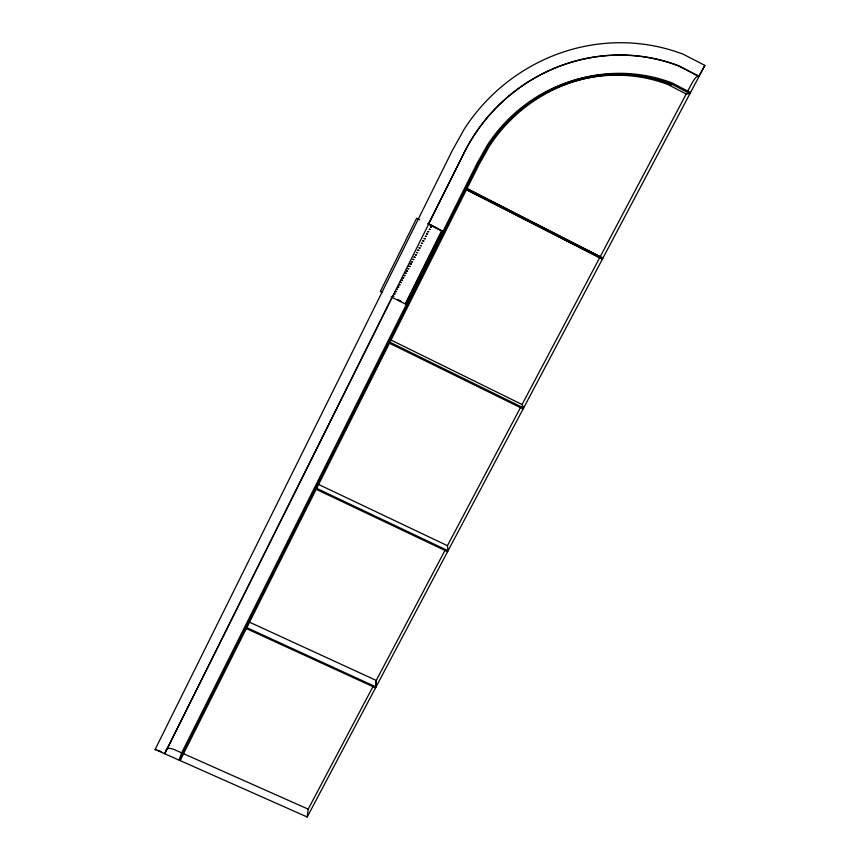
<?xml version="1.0" encoding="UTF-8"?>
<svg xmlns="http://www.w3.org/2000/svg" width="860" height="860" viewBox="0 0 860 860"><rect width="100%" height="100%" fill="white"/><g stroke="black" fill="none" stroke-linecap="round" stroke-linejoin="round"><path stroke-width="1.29" d="M391.214 340.13L522.074 404.512L523.633 407.962L389.945 342.226L390.021 339.55M520.945 406.651L447.447 545.692L448.081 550.755L316.663 488.351L389.451 343.226L389.526 340.528M376.239 680.421L376.013 686.946L246.798 627.649L248.54 621.737L376.239 680.421L445.093 550.163M375.766 681.303L375.54 687.839L246.336 628.553L248.088 622.64M307.192 817L704.888 65.414L683.356 54.298A184.416 177.912 -52.8 0 0 464.421 128.828L452.457 150.242L155.112 749.49L307.192 817L308.192 809.142L373.272 686.033M246.798 627.649L316.179 489.308L317.136 484.922M316.663 488.351L317.609 483.976L447.447 545.692M182.589 753.285L180.116 760.584L246.336 628.553M166.163 749.877L165.077 752.855L392.096 297.205M391.171 296.926L405.35 303.956L441.933 230.931L428.441 223.793L462.572 155.757A172.398 166.335 -52.7 0 1 678.389 65.887L698.642 76.368L704.888 65.414M164.744 753.758L462.68 155.81A172.666 166.582 -52.7 0 1 678.852 65.801L699.137 76.282M441.76 230.512L405.35 303.956M389.945 342.226L466.399 189.813L465.496 188.985L602.398 259.118L466.399 189.813M466.926 188.759L466.023 187.942L602.935 258.086L466.926 188.759L478.988 164.701L489.619 145.867A153.875 148.457 -52.6 0 1 671.682 84.108L689.978 93.6L686.216 93.987L668.145 84.613A151.94 146.641 -52.9 0 0 488.426 145.587M522.074 404.512L599.818 257.43M600.355 256.42L686.216 93.987M687.344 91.859L691.289 84.388A8.579 1.462 -60.9 0 1 697.051 76.615L698.642 76.368M386.882 307.676L387.484 306.601M426.592 233.361L427.356 233.21M410.263 263.321L411.026 263.171M688.032 92.783L690.548 92.514L672.133 82.958A155.058 149.586 -52.7 0 0 488.652 145.211L477.934 164.185L179.159 760.154L181.643 752.865L476.924 163.636L487.469 144.942A153.101 147.769 -52.9 0 1 668.586 83.484L671.638 84.903M155.112 749.49L161.336 751.586M308.192 809.142L174.042 749.49A7.321 3.58 25.4 0 0 166.388 749.468M316.179 489.308L447.587 551.679M389.451 343.226L523.116 408.941L522.085 406.629M382.291 292.518L380.313 291.54L416.681 218.193L419.68 219.698M427.624 223.707L441.933 230.931M397.642 299.506L400.835 301.118M428.645 223.901L437.256 228.276M392.805 296.023L393.762 296.216L392.805 296.023M394.041 293.744L395.009 293.937L394.041 293.744M395.288 291.465L396.245 291.658L395.288 291.465M396.535 289.186L397.492 289.379L396.535 289.186M397.782 286.907L398.739 287.1L397.782 286.907M399.019 284.617L399.986 284.81L399.019 284.617M400.265 282.338L401.233 282.531L400.265 282.338M401.512 280.048L402.48 280.242L401.512 280.048M402.76 277.758L403.727 277.952L402.76 277.758M404.017 275.469L404.974 275.662L404.017 275.469M405.264 273.168L406.221 273.362L405.264 273.168M406.511 270.878L407.479 271.072L406.511 270.878M407.769 268.578L408.726 268.772L407.769 268.578M409.016 266.277L409.983 266.482L409.016 266.277M410.274 263.977L411.241 264.181L410.274 263.977M411.531 261.676L412.488 261.87L411.531 261.676M412.789 259.376L413.746 259.57L412.789 259.376M414.047 257.065L415.004 257.269L414.047 257.065M415.305 254.764L416.262 254.958L415.305 254.764M416.562 252.453L417.519 252.647L416.562 252.453M417.82 250.142L418.788 250.335L417.82 250.142M419.078 247.83L420.046 248.024L419.078 247.83M420.346 245.508L421.303 245.713L420.346 245.508M421.604 243.197L422.572 243.391L421.604 243.197M422.873 240.875L423.84 241.079L422.873 240.875M424.13 238.553L425.098 238.757L424.13 238.553M425.399 236.242L426.366 236.435L425.399 236.242M426.667 233.909L427.635 234.113L426.667 233.909M427.936 231.587L428.904 231.781L427.979 231.469M429.204 229.265L430.172 229.459L429.204 229.265M430.473 226.932L431.44 227.126L430.473 226.932"/></g></svg>
